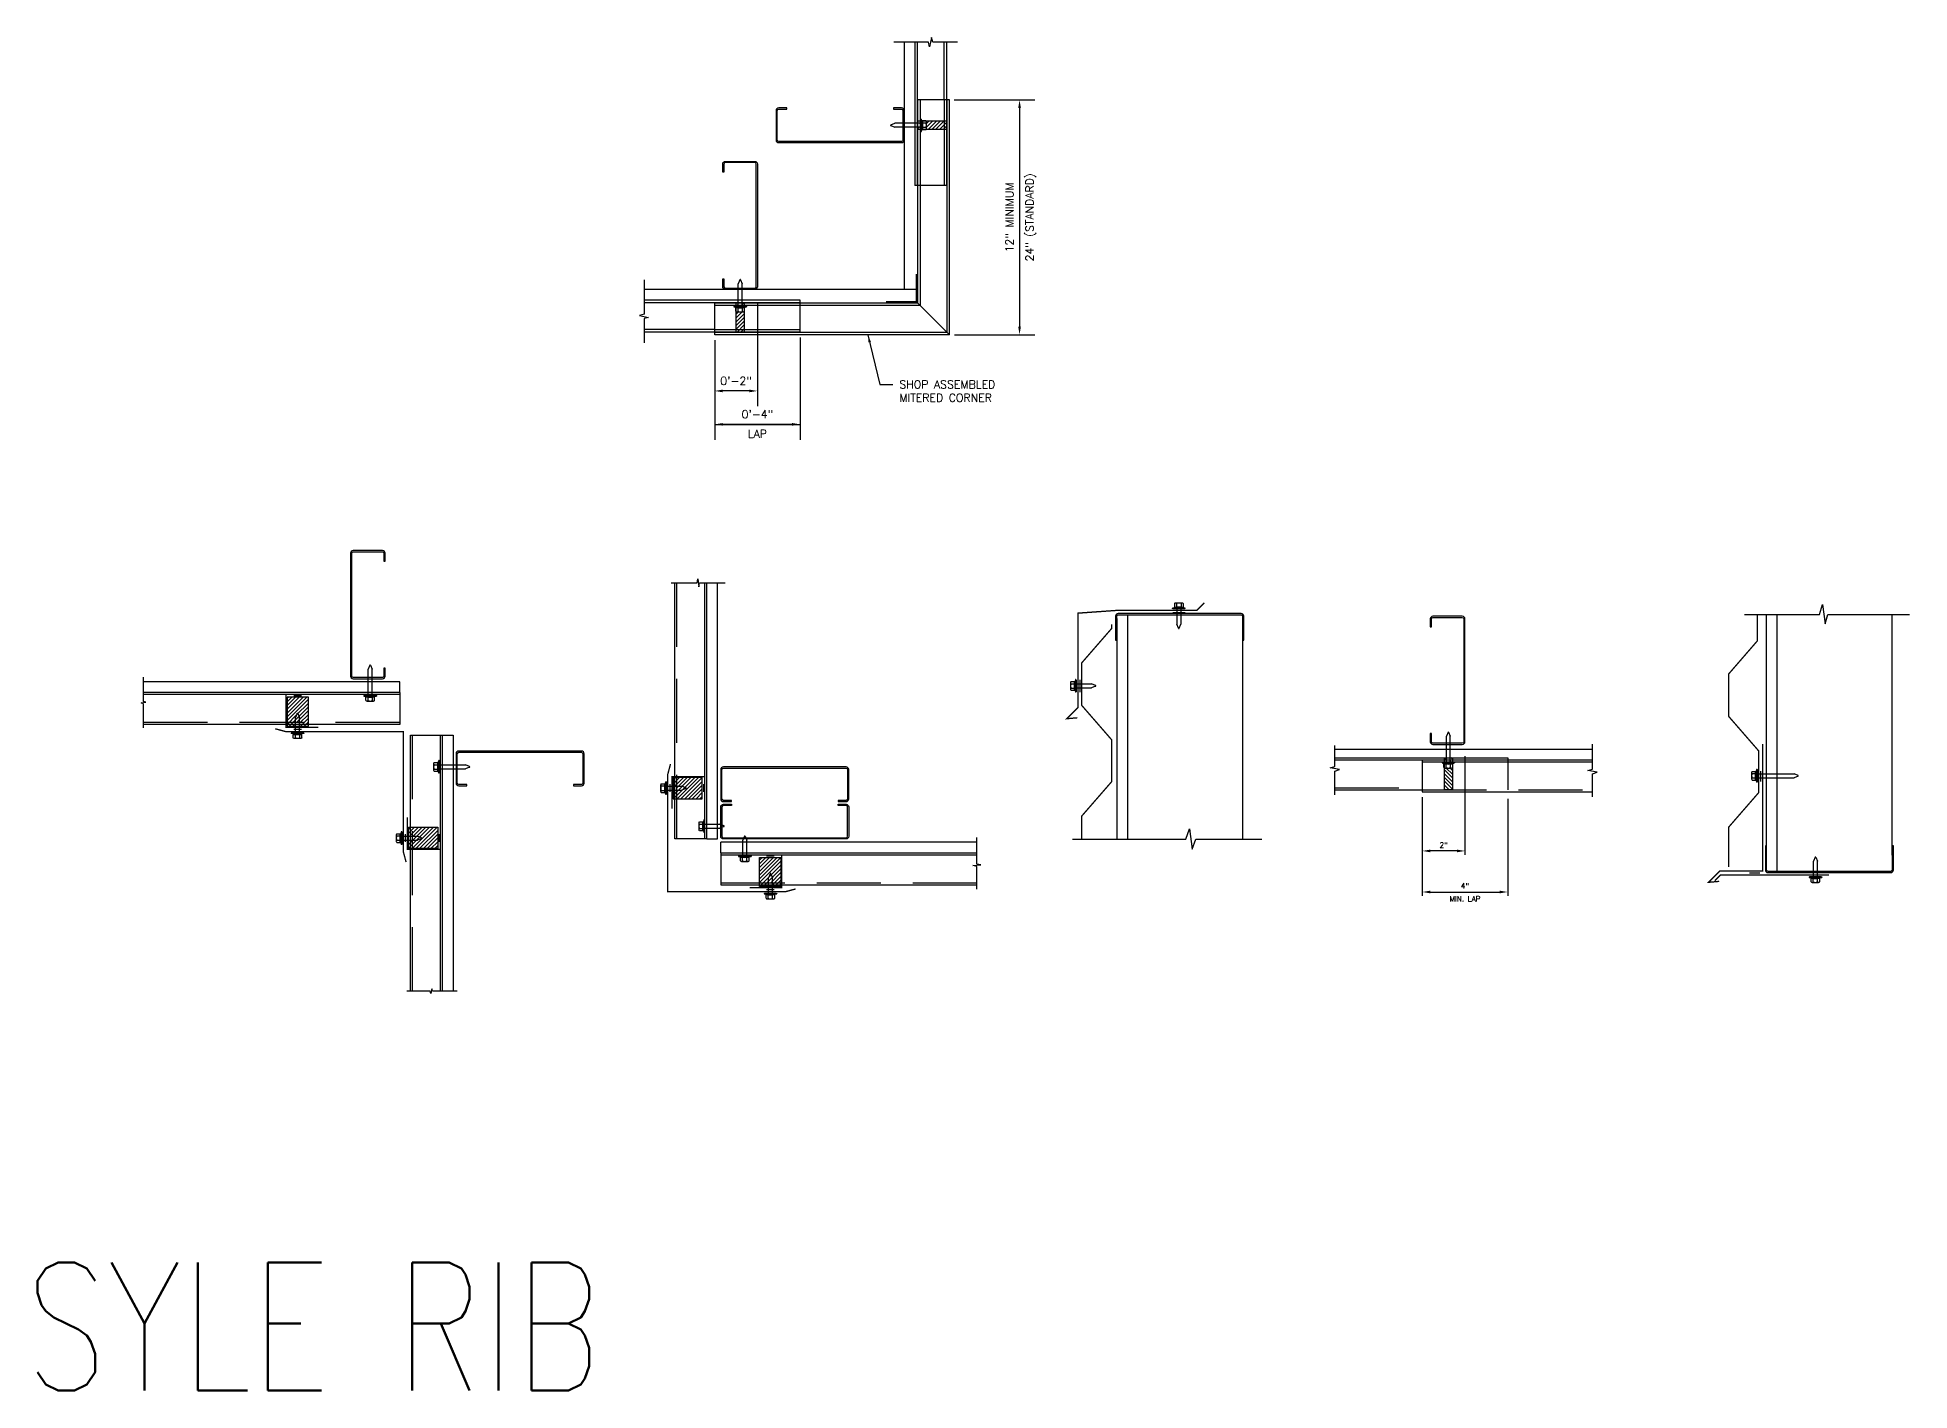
# Model space of a CAD drawing. Header units: inches. Extents: x 0 to 10293, y 0 to 4182.
# Drawn here: x 10.4 to 98.1, y 4118.4 to 4181.8 of the extents above; entities that cross this region are included whole.
import ezdxf

# ---------------------------------------------------------------- set-up
doc = ezdxf.new("R2010")
doc.units = ezdxf.units.IN
doc.header["$LTSCALE"] = 48
doc.header["$MEASUREMENT"] = 0
for name, pattern in [('HIDDEN', [0.375, 0.25, -0.125]), ('HIDDEN2', [0.1875, 0.125, -0.0625]), ('SMHID', [0.09375, 0.0625, -0.03125])]:
    doc.linetypes.add(name, pattern=pattern)
doc.layers.add('FAST', color=1, linetype='Continuous')
doc.styles.add('Arch-Dim', font='romans.shx', dxfattribs={"width": 0.75})
doc.styles.add('LEROY', font='simplex.shx', dxfattribs={"height": 0.375})
doc.styles.add('SIMPLEX', font='SIMPLEX.SHX')
doc.dimstyles.get("Standard").update_dxf_attribs({"dimtxt": 0.18, "dimasz": 0.18, "dimexe": 0.18, "dimexo": 0.0625, "dimgap": 0.09, "dimtad": 0, "dimtih": 1, "dimtoh": 1, "dimdec": 4, "dimzin": 0, "dimdsep": 46, "dimtxsty": 'Standard', "dimcen": 0.09, "dimadec": 0, "dimazin": 0, "dimtfac": 1, "dimtdec": 4, "dimtofl": 0, "dimtmove": 0, "dimatfit": 3, "dimfxl": 0, "dimtolj": 1, "dimtzin": 0, "dimarcsym": 0})
pattern_1 = [(45, (23.68246, 4130.09419), (-0.08838835, 0.08838835), [])]
pattern_2 = [(45, (3.80694, 4132.16003), (-0.08838835, 0.08838835), [])]

# ---------------------------------------------------------------- blocks, each defined once
blk = doc.blocks.new('ABHW-8')
at = {"layer": 'FAST'}
for p, q in [((-0.275, 0.153), (-0.275, -0.153)), ((-0.246, 0.204), (-0.085, 0.204)), ((-0.246, 0.102), (-0.085, 0.102)), ((-0.246, -0.102), (-0.085, -0.102)), ((-0.246, -0.205), (-0.085, -0.205))]:
    blk.add_line(p, q, dxfattribs=at)
at = {"layer": 'FAST', "linetype": 'Continuous'}
for p, q in [((-0.085, -0.205), (-0.085, 0.204)), ((-0.037, 0.295), (-0.037, -0.295)), ((-0.016, 0.295), (-0.037, 0.295)), ((-0.016, 0.295), (-0.016, -0.295)), ((0, 0.276), (-0.016, 0.276)), ((0, 0.276), (0, -0.276)), ((-0.016, -0.295), (-0.037, -0.295)), ((0, -0.276), (-0.016, -0.276))]:
    blk.add_line(p, q, dxfattribs=at)
at = {"layer": 'FAST', "linetype": 'HIDDEN2'}
for p, q in [((0, 0.092), (0.718, 0.092)), ((0.905, 0.015), (0.718, 0.092)), ((0, -0.093), (0.718, -0.093)), ((0.905, -0.015), (0.718, -0.093))]:
    blk.add_line(p, q, dxfattribs=at)
at = {"layer": 'FAST'}
for centre, radius, start, end in [((-0.214, 0.153), 0.0604, 122.1802, 237.8198), ((-0.075, 0), 0.199, 149.12741, 210.87259), ((0.847, 0), 0.931, 161.51217, 198.48783), ((-0.214, -0.153), 0.0604, 122.1802, 237.8198)]:
    blk.add_arc(centre, radius, start, end, dxfattribs=at)
at = {"layer": 'FAST', "linetype": 'HIDDEN2'}
blk.add_arc((0.899, 0), 0.016, 292.5, 67.5, dxfattribs=at)
blk = doc.blocks.new('ABHW-16')
at = {"layer": 'FAST'}
for p, q in [((-0.275, 0.153), (-0.275, -0.153)), ((-0.246, 0.204), (-0.085, 0.204)), ((-0.246, 0.102), (-0.085, 0.102)), ((-0.246, -0.102), (-0.085, -0.102)), ((-0.246, -0.205), (-0.085, -0.205))]:
    blk.add_line(p, q, dxfattribs=at)
at = {"layer": 'FAST', "linetype": 'Continuous'}
for p, q in [((-0.085, -0.205), (-0.085, 0.204)), ((-0.037, 0.295), (-0.037, -0.295)), ((-0.016, 0.295), (-0.037, 0.295)), ((-0.016, 0.295), (-0.016, -0.295)), ((0, 0.276), (-0.016, 0.276)), ((0, 0.276), (0, -0.276)), ((-0.016, -0.295), (-0.037, -0.295)), ((0, -0.276), (-0.016, -0.276))]:
    blk.add_line(p, q, dxfattribs=at)
at = {"layer": 'FAST', "linetype": 'HIDDEN2'}
for p, q in [((0, 0.092), (1.718, 0.092)), ((1.905, 0.015), (1.718, 0.092)), ((0, -0.093), (1.718, -0.093)), ((1.905, -0.015), (1.718, -0.093))]:
    blk.add_line(p, q, dxfattribs=at)
at = {"layer": 'FAST'}
for centre, radius, start, end in [((-0.214, 0.153), 0.0604, 122.1802, 237.8198), ((-0.075, 0), 0.199, 149.12741, 210.87259), ((0.847, 0), 0.931, 161.51217, 198.48783), ((-0.214, -0.153), 0.0604, 122.1802, 237.8198)]:
    blk.add_arc(centre, radius, start, end, dxfattribs=at)
at = {"layer": 'FAST', "linetype": 'HIDDEN2'}
blk.add_arc((1.899, 0), 0.016, 292.5, 67.5, dxfattribs=at)
blk = doc.blocks.new('ABHW-12')
at = {"layer": 'FAST'}
for p, q in [((-0.275, 0.153), (-0.275, -0.153)), ((-0.246, 0.204), (-0.085, 0.204)), ((-0.246, 0.102), (-0.085, 0.102)), ((-0.246, -0.102), (-0.085, -0.102)), ((-0.246, -0.205), (-0.085, -0.205))]:
    blk.add_line(p, q, dxfattribs=at)
at = {"layer": 'FAST', "linetype": 'Continuous'}
for p, q in [((-0.085, -0.205), (-0.085, 0.204)), ((-0.037, 0.295), (-0.037, -0.295)), ((-0.016, 0.295), (-0.037, 0.295)), ((-0.016, 0.295), (-0.016, -0.295)), ((0, 0.276), (-0.016, 0.276)), ((0, 0.276), (0, -0.276)), ((-0.016, -0.295), (-0.037, -0.295)), ((0, -0.276), (-0.016, -0.276))]:
    blk.add_line(p, q, dxfattribs=at)
at = {"layer": 'FAST', "linetype": 'HIDDEN2'}
for p, q in [((0, 0.092), (1.218, 0.092)), ((1.405, 0.015), (1.218, 0.092)), ((0, -0.093), (1.218, -0.093)), ((1.405, -0.015), (1.218, -0.093))]:
    blk.add_line(p, q, dxfattribs=at)
at = {"layer": 'FAST'}
for centre, radius, start, end in [((-0.214, 0.153), 0.0604, 122.1802, 237.8198), ((-0.075, 0), 0.199, 149.12741, 210.87259), ((0.847, 0), 0.931, 161.51217, 198.48783), ((-0.214, -0.153), 0.0604, 122.1802, 237.8198)]:
    blk.add_arc(centre, radius, start, end, dxfattribs=at)
at = {"layer": 'FAST', "linetype": 'HIDDEN2'}
blk.add_arc((1.399, 0), 0.016, 292.5, 67.5, dxfattribs=at)

msp = doc.modelspace()

# ---------------------------------------------------------------- hatches: boundary and pattern name
h = msp.add_hatch()
h.set_pattern_fill('ANSI31', color=256, angle=90, style=0)
h.set_pattern_definition([(225, (103.42153, 4302.97037), (-0.08838835, 0.08838835), [])])
h.paths.add_polyline_path([(52.06714, 4177.46331, 0.14706905), (52.07716, 4177.49662), (52.07716, 4177.80337, 0.15543865), (52.06603, 4177.83831), (52.90007, 4177.83831), (52.90007, 4177.46331)])
h.paths.add_polyline_path([(52.90007, 4177.83831), (53.02507, 4177.83831), (53.02507, 4177.46331), (52.90007, 4177.46331)])
h.paths.add_polyline_path([(51.65007, 4177.74246), (51.65007, 4177.83831), (51.77507, 4177.83831), (51.77507, 4177.74246)])
h.paths.add_polyline_path([(51.77507, 4177.55746), (51.77507, 4177.46331), (51.65007, 4177.46331), (51.65007, 4177.55746)])
h.paths.add_polyline_path([(51.80247, 4177.46331), (51.77507, 4177.46331), (51.77507, 4177.55746), (51.80247, 4177.55746)])
h.paths.add_polyline_path([(51.80247, 4177.74246), (51.77507, 4177.74246), (51.77507, 4177.83831), (51.80247, 4177.83831)])
h = msp.add_hatch()
h.set_pattern_fill('ANSI31', color=256, angle=90, style=0)
h.set_pattern_definition([(225, (103.42153, 4302.97037), (-0.08838835, 0.08838835), [])])
h.paths.add_polyline_path([(52.06714, 4177.46331, 0.14706905), (52.07716, 4177.49662), (52.07716, 4177.80337, 0.15543865), (52.06603, 4177.83831), (52.90007, 4177.83831), (52.90007, 4177.46331)])
h.paths.add_polyline_path([(52.90007, 4177.83831), (53.02507, 4177.83831), (53.02507, 4177.46331), (52.90007, 4177.46331)])
h.paths.add_polyline_path([(51.65007, 4177.74246), (51.65007, 4177.83831), (51.77507, 4177.83831), (51.77507, 4177.74246)])
h.paths.add_polyline_path([(51.77507, 4177.55746), (51.77507, 4177.46331), (51.65007, 4177.46331), (51.65007, 4177.55746)])
h.paths.add_polyline_path([(51.80247, 4177.46331), (51.77507, 4177.46331), (51.77507, 4177.55746), (51.80247, 4177.55746)])
h.paths.add_polyline_path([(51.80247, 4177.74246), (51.77507, 4177.74246), (51.77507, 4177.83831), (51.80247, 4177.83831)])
h = msp.add_hatch()
h.set_pattern_fill('ANSI31', color=256, style=0)
h.set_pattern_definition([(45, (-81.97149, 4117.56604), (-0.08838835, 0.08838835), [])])
h.paths.add_polyline_path([(43.53556, 4168.92042, -0.14706905), (43.50225, 4168.91041), (43.1955, 4168.91041, -0.15543865), (43.16056, 4168.92154), (43.16056, 4168.0875), (43.53556, 4168.0875)])
h.paths.add_polyline_path([(43.16056, 4168.0875), (43.16056, 4167.9625), (43.53556, 4167.9625), (43.53556, 4168.0875)])
h.paths.add_polyline_path([(43.25641, 4169.3375), (43.16056, 4169.3375), (43.16056, 4169.2125), (43.25641, 4169.2125)])
h.paths.add_polyline_path([(43.44141, 4169.2125), (43.53556, 4169.2125), (43.53556, 4169.3375), (43.44141, 4169.3375)])
h.paths.add_polyline_path([(43.53556, 4169.18509), (43.53556, 4169.2125), (43.44141, 4169.2125), (43.44141, 4169.18509)])
h.paths.add_polyline_path([(43.25641, 4169.18509), (43.25641, 4169.2125), (43.16056, 4169.2125), (43.16056, 4169.18509)])
h = msp.add_hatch()
h.set_pattern_fill('ANSI31', color=256, style=0)
h.set_pattern_definition([(45, (-81.97149, 4117.56604), (-0.08838835, 0.08838835), [])])
h.paths.add_polyline_path([(43.53556, 4168.92042, -0.14706905), (43.50225, 4168.91041), (43.1955, 4168.91041, -0.15543865), (43.16056, 4168.92154), (43.16056, 4168.0875), (43.53556, 4168.0875)])
h.paths.add_polyline_path([(43.16056, 4168.0875), (43.16056, 4167.9625), (43.53556, 4167.9625), (43.53556, 4168.0875)])
h.paths.add_polyline_path([(43.25641, 4169.3375), (43.16056, 4169.3375), (43.16056, 4169.2125), (43.25641, 4169.2125)])
h.paths.add_polyline_path([(43.44141, 4169.2125), (43.53556, 4169.2125), (43.53556, 4169.3375), (43.44141, 4169.3375)])
h.paths.add_polyline_path([(43.53556, 4169.18509), (43.53556, 4169.2125), (43.44141, 4169.2125), (43.44141, 4169.18509)])
h.paths.add_polyline_path([(43.25641, 4169.18509), (43.25641, 4169.2125), (43.16056, 4169.2125), (43.16056, 4169.18509)])
h = msp.add_hatch()
h.set_pattern_fill('ANSI31', color=256, style=0)
h.set_pattern_definition(pattern_2)
h.paths.add_polyline_path([(22.5135, 4149.50049), (22.5135, 4149.58423), (22.11933, 4149.58423), (22.11933, 4149.50049)])
h.paths.add_polyline_path([(22.6985, 4149.58423), (22.6985, 4149.50049), (23.11933, 4149.50049), (23.11933, 4149.58423)])
h.paths.add_polyline_path([(22.6985, 4149.67798), (22.6985, 4149.58423), (23.11933, 4149.58423), (23.11933, 4149.67798)])
h.paths.add_polyline_path([(22.5135, 4149.58423), (22.5135, 4149.67798), (22.11933, 4149.67798), (22.11933, 4149.58423)])
h.paths.add_polyline_path([(23.11933, 4149.67798), (23.11933, 4150.86548), (22.11933, 4150.86548), (22.11933, 4149.67798), (22.5135, 4149.67798), (22.5135, 4149.91451), (22.59091, 4150.10128, -0.02877301), (22.59161, 4150.10298), (22.5135, 4149.91451), (22.5135, 4149.67798)])
h = msp.add_hatch()
h.set_pattern_fill('ANSI31', color=256, style=0)
h.set_pattern_definition([(135, (97.524, 4129.44582), (0.08838835, 0.08838835), [])])
h.paths.add_polyline_path([(76.61466, 4148.02758), (76.71007, 4148.02758), (76.71007, 4147.93383), (76.61466, 4147.93383)])
h.paths.add_polyline_path([(76.61466, 4147.93383), (76.71007, 4147.93383), (76.71007, 4147.84008), (76.61466, 4147.84008)])
h.paths.add_polyline_path([(76.33507, 4148.02758), (76.42966, 4148.02758), (76.42966, 4147.93383), (76.33507, 4147.93383)])
h.paths.add_polyline_path([(76.33507, 4147.93383), (76.42966, 4147.93383), (76.42966, 4147.84008), (76.33507, 4147.84008)])
h.paths.add_polyline_path([(76.33507, 4147.55097, 0.14930231), (76.36882, 4147.54066), (76.67557, 4147.54066, 0.1531644), (76.71007, 4147.55148), (76.71007, 4146.52758), (76.33507, 4146.52758)])
h = msp.add_hatch()
h.set_pattern_fill('ANSI31', color=256, style=0)
h.set_pattern_definition(pattern_1)
h.paths.add_polyline_path([(40.28742, 4146.50758), (40.20369, 4146.50758), (40.20369, 4146.09503), (40.28742, 4146.09503)])
h.paths.add_polyline_path([(40.38117, 4146.50758), (40.28742, 4146.50758), (40.28742, 4146.09503), (40.38117, 4146.09503)])
h.paths.add_polyline_path([(40.61092, 4146.50758), (40.38117, 4146.50758), (40.38117, 4146.09503), (41.56867, 4146.09503), (41.56867, 4147.09503), (40.38117, 4147.09503), (40.38117, 4146.50758), (40.61092, 4146.50758), (40.79938, 4146.58569, -0.02877301), (40.79768, 4146.58499)])
h.paths.add_polyline_path([(40.38117, 4147.09503), (40.28742, 4147.09503), (40.28742, 4146.69258), (40.38117, 4146.69258)])
h.paths.add_polyline_path([(40.28742, 4147.09503), (40.20369, 4147.09503), (40.20369, 4146.69258), (40.28742, 4146.69258)])
h = msp.add_hatch()
h.set_pattern_fill('ANSI31', color=256, style=0)
h.set_pattern_definition(pattern_2)
h.paths.add_polyline_path([(27.80665, 4144.35346), (27.89039, 4144.35346), (27.89039, 4144.77429), (27.80665, 4144.77429)])
h.paths.add_polyline_path([(27.89039, 4144.35346), (27.98414, 4144.35346), (27.98414, 4144.77429), (27.89039, 4144.77429)])
h.paths.add_polyline_path([(27.98414, 4144.16846), (28.22068, 4144.16846), (28.40914, 4144.24657, -0.02877301), (28.40744, 4144.24586), (28.22068, 4144.16846), (27.98414, 4144.16846), (27.98414, 4143.77429), (29.17164, 4143.77429), (29.17164, 4144.77429), (27.98414, 4144.77429)])
h.paths.add_polyline_path([(27.98414, 4144.16846), (27.89039, 4144.16846), (27.89039, 4143.77429), (27.98414, 4143.77429)])
h.paths.add_polyline_path([(27.80665, 4143.77429), (27.89039, 4143.77429), (27.89039, 4144.16846), (27.80665, 4144.16846)])
h = msp.add_hatch()
h.set_pattern_fill('ANSI31', color=256, style=0)
h.set_pattern_definition(pattern_1)
h.paths.add_polyline_path([(44.66758, 4141.99188), (44.66758, 4142.07562), (44.24675, 4142.07562), (44.24675, 4141.99188)])
h.paths.add_polyline_path([(45.24675, 4141.99188), (45.24675, 4142.07562), (44.85258, 4142.07562), (44.85258, 4141.99188)])
h.paths.add_polyline_path([(45.24675, 4142.07562), (45.24675, 4142.16937), (44.85258, 4142.16937), (44.85258, 4142.07562)])
h.paths.add_polyline_path([(44.66758, 4142.07562), (44.66758, 4142.16937), (44.24675, 4142.16937), (44.24675, 4142.07562)])
h.paths.add_polyline_path([(44.85258, 4142.16937), (44.85258, 4142.40591), (44.77447, 4142.59437, -0.02877301), (44.77518, 4142.59267), (44.85258, 4142.40591), (44.85258, 4142.16937), (45.24675, 4142.16937), (45.24675, 4143.35687), (44.24675, 4143.35687), (44.24675, 4142.16937)])

# ---------------------------------------------------------------- linework, layer by layer
for p, q in [((51.02507, 4181.54715), (51.02507, 4169.9625)), ((51.52507, 4181.54715), (51.52507, 4174.8375)), ((51.65007, 4174.8375), (51.65007, 4181.54715)), ((53.02507, 4174.8375), (53.02507, 4181.54715)), ((51.65007, 4178.8375), (51.65007, 4169.3375)), ((53.15007, 4178.8375), (51.65007, 4178.8375)), ((51.77507, 4178.8375), (51.77507, 4169.2125)), ((53.15007, 4167.8375), (53.15007, 4178.8375)), ((53.36235, 4178.8375), (57.153, 4178.8375)), ((56.433, 4178.4623), (56.433, 4168.2127)), ((51.59528, 4169.9625), (38.83782, 4169.9625)), ((46.15007, 4169.4625), (38.83782, 4169.4625)), ((46.15007, 4169.4625), (38.83782, 4169.4625)), ((42.15007, 4169.3375), (38.84279, 4169.3375)), ((46.15007, 4169.3375), (38.84279, 4169.3375)), ((42.15007, 4169.3375), (51.65007, 4169.3375)), ((42.15007, 4167.8375), (42.15007, 4169.3375)), ((51.77507, 4169.2125), (42.15007, 4169.2125)), ((44.15007, 4169.35844), (44.15007, 4164.48631)), ((51.65007, 4169.3375), (53.15007, 4167.8375)), ((46.15007, 4167.9625), (38.83782, 4167.9625)), ((53.15007, 4167.8375), (42.15007, 4167.8375)), ((42.15007, 4167.5875), (42.15007, 4162.92138)), ((46.15007, 4167.7125), (46.15007, 4162.92138)), ((53.38087, 4167.8375), (57.153, 4167.8375)), ((42.15007, 4165.99299), (42.15007, 4164.48631)), ((43.79007, 4165.20631), (42.51007, 4165.20631)), ((43.77487, 4165.20631), (42.52527, 4165.20631)), ((42.15007, 4163.64138), (46.15007, 4163.64138)), ((45.77487, 4163.64138), (42.52527, 4163.64138)), ((40.28742, 4144.21961), (40.28742, 4156.21961)), ((41.69367, 4144.21961), (41.69367, 4156.21961)), ((41.78742, 4144.21961), (41.78742, 4156.21961)), ((42.28742, 4144.21961), (42.28742, 4156.21961)), ((15.39039, 4150.66282), (15.39039, 4151.80562)), ((27.39039, 4151.58423), (15.39039, 4151.58423)), ((27.39039, 4151.08423), (27.39039, 4151.58423)), ((15.28101, 4150.59252), (15.4992, 4150.6347)), ((15.39039, 4150.55737), (15.28101, 4150.59252)), ((15.4992, 4150.6347), (15.39039, 4150.66282)), ((15.39039, 4149.42824), (15.39039, 4150.55737)), ((27.39039, 4151.08423), (15.39181, 4151.08423)), ((27.39039, 4150.99048), (15.39181, 4150.99048)), ((27.39039, 4151.08423), (27.39039, 4149.58423)), ((27.39039, 4149.58423), (15.39181, 4149.58423)), ((27.89039, 4137.08738), (27.89039, 4149.08423)), ((27.89039, 4149.08423), (29.39039, 4149.08423)), ((29.29664, 4137.08738), (29.29664, 4149.08423)), ((29.39039, 4137.08738), (29.39039, 4149.08423)), ((29.39039, 4149.08423), (29.89039, 4149.08423)), ((29.89039, 4149.08423), (29.89039, 4137.08423)), ((71.20341, 4148.43383), (83.27545, 4148.43383)), ((71.20341, 4148.02758), (79.3026, 4148.02758)), ((71.20341, 4147.93383), (79.3026, 4147.93383)), ((75.3026, 4147.93383), (75.3026, 4146.43383)), ((75.3026, 4147.93383), (75.59444, 4147.93383)), ((75.59444, 4147.93383), (83.27545, 4147.93383)), ((77.3026, 4148.09419), (77.3026, 4143.47899)), ((75.3026, 4147.84008), (83.27545, 4147.84008)), ((71.20341, 4146.52758), (75.3026, 4146.52758)), ((75.3026, 4146.43383), (83.27545, 4146.43383)), ((75.3026, 4146.17058), (75.3026, 4141.5559)), ((79.3026, 4146.09773), (79.3026, 4141.5559)), ((41.78742, 4144.21961), (40.28742, 4144.21961)), ((41.78742, 4144.21961), (42.28742, 4144.21961)), ((42.43141, 4143.57562), (42.43141, 4144.07562)), ((42.43141, 4143.57562), (54.43141, 4143.57562)), ((42.43141, 4143.57562), (42.43141, 4142.07562)), ((76.9276, 4143.65867), (75.6776, 4143.65867)), ((42.43141, 4143.48187), (54.43141, 4143.48187)), ((42.43141, 4142.07562), (54.43141, 4142.07562)), ((75.6776, 4141.73558), (78.9276, 4141.73558)), ((28.8233, 4137.08423), (27.73209, 4137.08423)), ((28.85142, 4136.97541), (28.8233, 4137.08423)), ((28.8936, 4137.1936), (28.85142, 4136.97541)), ((28.92875, 4137.08423), (28.8936, 4137.1936)), ((30.09052, 4137.08423), (28.92875, 4137.08423))]:
    msp.add_line(p, q)
at = {"linetype": 'HIDDEN'}
for p, q in [((52.90007, 4178.8375), (52.90007, 4181.54715)), ((53.02507, 4178.8375), (53.02507, 4167.9625)), ((42.15007, 4168.0875), (38.83782, 4168.0875)), ((42.15007, 4167.9625), (53.02507, 4167.9625))]:
    msp.add_line(p, q, dxfattribs=at)
at = {"linetype": 'HIDDEN2'}
for p, q in [((52.90007, 4178.8375), (52.90007, 4174.8375)), ((52.90007, 4178.8375), (52.90007, 4174.8375)), ((53.02507, 4174.8375), (51.52507, 4174.8375)), ((46.15007, 4167.9625), (46.15007, 4169.4625)), ((46.15007, 4167.9625), (46.15007, 4169.4625)), ((42.15007, 4168.0875), (46.15007, 4168.0875)), ((42.15007, 4168.0875), (46.15007, 4168.0875))]:
    msp.add_line(p, q, dxfattribs=at)
at = {"linetype": 'SMHID'}
for p, q in [((40.38117, 4144.21961), (40.38117, 4156.21961)), ((27.39039, 4149.67798), (15.39181, 4149.67798)), ((27.98414, 4137.08738), (27.98414, 4149.08423)), ((79.3026, 4148.02758), (79.3026, 4146.52758)), ((71.20341, 4146.62133), (75.3026, 4146.62133)), ((75.3026, 4146.52758), (83.27545, 4146.52758)), ((42.43141, 4142.16937), (54.43141, 4142.16937))]:
    msp.add_line(p, q, dxfattribs=at)
at = {"linetype": 'Continuous'}
for p, q in [((60.98985, 4154.54707), (60.98985, 4144.21828)), ((61.48985, 4154.72353), (61.48985, 4144.21828)), ((66.87665, 4154.54707), (66.87665, 4144.21828)), ((91.43108, 4142.88109), (91.43108, 4154.7305)), ((91.93108, 4142.7027), (91.93108, 4154.7305)), ((97.31788, 4143.45641), (97.31788, 4154.7305))]:
    msp.add_line(p, q, dxfattribs=at)
for points in [[(53.52507, 4181.54715), (52.37078, 4181.54715), (52.30048, 4181.7659), (52.21612, 4181.32952), (52.15988, 4181.54715), (50.54155, 4181.54715)], [(53.02507, 4177.83831), (51.65007, 4177.83831), (51.65007, 4177.46331), (53.02507, 4177.46331), (53.02507, 4177.83831)], [(53.02507, 4177.83831), (51.65007, 4177.83831), (51.65007, 4177.46331), (53.02507, 4177.46331), (53.02507, 4177.83831)], [(38.83782, 4170.41662), (38.83782, 4168.80821), (38.61906, 4168.73791), (39.05544, 4168.65354), (38.83782, 4168.5973), (38.83782, 4167.4625)], [(43.16056, 4167.9625), (43.16056, 4169.3375), (43.53556, 4169.3375), (43.53556, 4167.9625), (43.16056, 4167.9625)], [(43.16056, 4167.9625), (43.16056, 4169.3375), (43.53556, 4169.3375), (43.53556, 4167.9625), (43.16056, 4167.9625)], [(40.11383, 4156.21961), (41.33172, 4156.21961), (41.36531, 4156.40937), (41.4037, 4156.03492), (41.44153, 4156.21961), (42.63283, 4156.21961)], [(90.40464, 4154.7305), (93.90385, 4154.7305), (94.04787, 4155.20256), (94.18228, 4154.29084), (94.29749, 4154.7305), (98.13094, 4154.7305)], [(22.11933, 4149.50049), (23.11933, 4149.50049), (23.11933, 4150.86548), (22.11933, 4150.86548), (22.11933, 4149.50049)], [(71.20341, 4146.28316), (71.20341, 4147.4014), (71.42216, 4147.4717), (70.98578, 4147.55607), (71.20341, 4147.61231), (71.20341, 4148.59274)], [(83.27683, 4146.18941), (83.27683, 4147.27354), (83.49559, 4147.34384), (83.05921, 4147.42821), (83.27683, 4147.48445), (83.27683, 4148.66098)], [(40.20369, 4147.09503), (40.20369, 4146.09503), (41.56867, 4146.09503), (41.56867, 4147.09503), (40.20369, 4147.09503)], [(27.80665, 4143.77429), (27.80665, 4144.77429), (29.17164, 4144.77429), (29.17164, 4143.77429), (27.80665, 4143.77429)], [(58.92116, 4144.21828), (64.2309, 4144.21828), (64.38815, 4144.69478), (64.52489, 4143.738), (64.69581, 4144.21828), (67.78157, 4144.21828)], [(54.43141, 4144.07562), (42.43141, 4144.07562)], [(54.43141, 4141.87335), (54.43141, 4142.93718), (54.24166, 4142.97077), (54.6161, 4143.00916), (54.43141, 4143.047), (54.43141, 4144.291)], [(45.24675, 4141.99188), (44.24675, 4141.99188), (44.24675, 4143.35687), (45.24675, 4143.35687), (45.24675, 4141.99188)]]:
    msp.add_lwpolyline(points)
for points in [[(50.52507, 4178.4059), (50.90007, 4178.4059, -0.41421356), (50.96847, 4178.3375), (50.96847, 4176.9625, -0.41421356), (50.90007, 4176.8941), (45.15007, 4176.8941, -0.41421356), (45.08167, 4176.9625), (45.08167, 4178.3375, -0.41421356), (45.15007, 4178.4059), (45.52507, 4178.4059), (45.52507, 4178.4625), (45.15007, 4178.4625, 0.41421356), (45.02507, 4178.3375), (45.02507, 4176.9625, 0.41421356), (45.15007, 4176.8375), (50.90007, 4176.8375, 0.41421356), (51.02507, 4176.9625), (51.02507, 4178.3375, 0.41421356), (50.90007, 4178.4625), (50.52507, 4178.4625)], [(42.58167, 4170.4625), (42.58167, 4170.0875, 0.41421356), (42.65007, 4170.0191), (44.02507, 4170.0191, 0.41421356), (44.09347, 4170.0875), (44.09347, 4175.8375, 0.41421356), (44.02507, 4175.9059), (42.65007, 4175.9059, 0.41421356), (42.58167, 4175.8375), (42.58167, 4175.4625), (42.52507, 4175.4625), (42.52507, 4175.8375, -0.41421356), (42.65007, 4175.9625), (44.02507, 4175.9625, -0.41421356), (44.15007, 4175.8375), (44.15007, 4170.0875, -0.41421356), (44.02507, 4169.9625), (42.65007, 4169.9625, -0.41421356), (42.52507, 4170.0875), (42.52507, 4170.4625)], [(26.65318, 4152.22822), (26.65318, 4151.85322, -0.41421356), (26.58478, 4151.78482), (25.20978, 4151.78482, -0.41421356), (25.14138, 4151.85322), (25.14138, 4157.60322, -0.41421356), (25.20978, 4157.67162), (26.58478, 4157.67162, -0.41421356), (26.65318, 4157.60322), (26.65318, 4157.22822), (26.70978, 4157.22822), (26.70978, 4157.60322, 0.41421356), (26.58478, 4157.72822), (25.20978, 4157.72822, 0.41421356), (25.08478, 4157.60322), (25.08478, 4151.85322, 0.41421356), (25.20978, 4151.72822), (26.58478, 4151.72822, 0.41421356), (26.70978, 4151.85322), (26.70978, 4152.22822)], [(60.98985, 4153.53013), (60.98985, 4154.65513, -0.41421356), (61.05825, 4154.72353), (66.80825, 4154.72353, -0.41421356), (66.87665, 4154.65513), (66.87665, 4153.53013), (66.93325, 4153.53013), (66.93325, 4154.65513, 0.41421356), (66.80825, 4154.78013), (61.05825, 4154.78013, 0.41421356), (60.93325, 4154.65513), (60.93325, 4153.53013)], [(75.7342, 4154.1529), (75.7342, 4154.5279, -0.41421356), (75.8026, 4154.5963), (77.1776, 4154.5963, -0.41421356), (77.246, 4154.5279), (77.246, 4148.7779, -0.41421356), (77.1776, 4148.7095), (75.8026, 4148.7095, -0.41421356), (75.7342, 4148.7779), (75.7342, 4149.1529), (75.6776, 4149.1529), (75.6776, 4148.7779, 0.41421356), (75.8026, 4148.6529), (77.1776, 4148.6529, 0.41421356), (77.3026, 4148.7779), (77.3026, 4154.5279, 0.41421356), (77.1776, 4154.6529), (75.8026, 4154.6529, 0.41421356), (75.6776, 4154.5279), (75.6776, 4154.1529)], [(30.53438, 4146.77074), (30.15938, 4146.77074, -0.41421356), (30.09098, 4146.83914), (30.09098, 4148.21414, -0.41421356), (30.15938, 4148.28254), (35.90938, 4148.28254, -0.41421356), (35.97778, 4148.21414), (35.97778, 4146.83914, -0.41421356), (35.90938, 4146.77074), (35.53438, 4146.77074), (35.53438, 4146.71414), (35.90938, 4146.71414, 0.41421356), (36.03438, 4146.83914), (36.03438, 4148.21414, 0.41421356), (35.90938, 4148.33914), (30.15938, 4148.33914, 0.41421356), (30.03438, 4148.21414), (30.03438, 4146.83914, 0.41421356), (30.15938, 4146.71414), (30.53438, 4146.71414)], [(42.93141, 4146.02621), (42.55641, 4146.02621, -0.41421356), (42.48801, 4146.09461), (42.48801, 4147.46961, -0.41421356), (42.55641, 4147.53801), (48.30641, 4147.53801, -0.41421356), (48.37481, 4147.46961), (48.37481, 4146.09461, -0.41421356), (48.30641, 4146.02621), (47.93141, 4146.02621), (47.93141, 4145.96961), (48.30641, 4145.96961, 0.41421356), (48.43141, 4146.09461), (48.43141, 4147.46961, 0.41421356), (48.30641, 4147.59461), (42.55641, 4147.59461, 0.41421356), (42.43141, 4147.46961), (42.43141, 4146.09461, 0.41421356), (42.55641, 4145.96961), (42.93141, 4145.96961)], [(42.93141, 4145.78801), (42.55641, 4145.78801, 0.41421356), (42.48801, 4145.71961), (42.48801, 4144.34461, 0.41421356), (42.55641, 4144.27621), (48.30641, 4144.27621, 0.41421356), (48.37481, 4144.34461), (48.37481, 4145.71961, 0.41421356), (48.30641, 4145.78801), (47.93141, 4145.78801), (47.93141, 4145.84461), (48.30641, 4145.84461, -0.41421356), (48.43141, 4145.71961), (48.43141, 4144.34461, -0.41421356), (48.30641, 4144.21961), (42.55641, 4144.21961, -0.41421356), (42.43141, 4144.34461), (42.43141, 4145.71961, -0.41421356), (42.55641, 4145.84461), (42.93141, 4145.84461)], [(97.31788, 4143.8961), (97.31788, 4142.7711, -0.41421356), (97.24948, 4142.7027), (91.49948, 4142.7027, -0.41421356), (91.43108, 4142.7711), (91.43108, 4143.8961), (91.37448, 4143.8961), (91.37448, 4142.7711, 0.41421356), (91.49948, 4142.6461), (97.24948, 4142.6461, 0.41421356), (97.37448, 4142.7711), (97.37448, 4143.8961)]]:
    msp.add_lwpolyline(points, format="xyb", close=True)
at = {"const_width": 0.0625}
for points in [[(50.18107, 4169.39348), (51.59528, 4169.39348), (51.59528, 4170.68269)], [(50.18107, 4169.39348), (51.59528, 4169.39348), (51.59528, 4170.68269)], [(59.35037, 4144.21828), (59.35037, 4145.29705), (60.75037, 4146.90757), (60.75037, 4148.8627), (59.35037, 4150.47322), (59.35037, 4152.47322), (60.75037, 4154.08373), (60.75037, 4154.28013)], [(64.19437, 4154.82403), (63.60592, 4154.82403)], [(90.9999, 4154.7305), (90.9999, 4153.49907), (89.66173, 4151.95595), (89.66173, 4149.95595), (91.06173, 4148.34543), (91.06173, 4146.3903), (89.66173, 4144.77978), (89.66173, 4142.90765)], [(59.25986, 4151.68446), (59.25986, 4151.09601)], [(22.07179, 4150.99048), (22.07179, 4149.44812), (23.57179, 4149.44812)], [(22.79738, 4150.93044), (22.42238, 4150.93044)], [(21.56131, 4149.38155), (22.04427, 4149.25214), (27.56111, 4149.25214), (27.56111, 4143.62155), (27.69051, 4143.13858)], [(22.79738, 4149.35338), (22.42238, 4149.35338)], [(91.24352, 4148.66575), (91.24352, 4142.72015), (89.24352, 4142.72015), (88.71319, 4142.18982), (89.21129, 4142.23339)], [(45.94004, 4141.87741), (45.45707, 4141.748), (39.95062, 4141.748), (39.95062, 4147.248), (40.08003, 4147.73096)], [(41.69367, 4147.14256), (40.15132, 4147.14256), (40.15132, 4145.64256)], [(91.14976, 4147.40745), (91.14976, 4146.90745)], [(40.04979, 4146.79146), (40.04979, 4146.41646)], [(41.63087, 4146.79146), (41.63087, 4146.41646)], [(29.29664, 4143.72675), (27.75429, 4143.72675), (27.75429, 4145.22675)], [(27.65955, 4144.45233), (27.65955, 4144.07733)], [(29.2347, 4144.45233), (29.2347, 4144.07733)], [(45.29429, 4143.48187), (45.29429, 4141.93952), (43.79429, 4141.93952)], [(44.56871, 4143.41836), (44.94371, 4143.41836)], [(91.12832, 4142.62473), (90.62832, 4142.62473)], [(44.56871, 4141.84477), (44.94371, 4141.84477)], [(89.01051, 4142.26483), (89.27228, 4142.5263), (94.3594, 4142.5263)]]:
    msp.add_lwpolyline(points, dxfattribs=at)
msp.add_lwpolyline([(59.14017, 4149.89605, 0.0625, 0.0625, 0), (58.64207, 4149.85247, 0.0625, 0.0625, 0), (59.1724, 4150.3828, 0.0625, 0.0625, 0), (59.1724, 4154.79795, 0.0625, 0.0625, 0), (61.01764, 4154.92954, 0.0625, 0.0625, 0), (64.7338, 4154.92954, 0.0625, 0.0625, 0), (65.08736, 4155.28309, 0, 0, 0)], format="xyseb")
msp.add_lwpolyline([(76.33507, 4146.52758), (76.33507, 4148.02758), (76.71007, 4148.02758), (76.71007, 4146.52758)], close=True)
for points in [[(56.37046, 4178.4623), (56.49553, 4178.4623), (56.433, 4178.8375)], [(56.37046, 4168.2127), (56.49553, 4168.2127), (56.433, 4167.8375)], [(42.52527, 4165.26884), (42.52527, 4165.14378), (42.15007, 4165.20631)], [(43.77487, 4165.26884), (43.77487, 4165.14378), (44.15007, 4165.20631)], [(42.52527, 4163.70392), (42.52527, 4163.57885), (42.15007, 4163.64138)], [(45.77487, 4163.70392), (45.77487, 4163.57885), (46.15007, 4163.64138)], [(75.6776, 4143.72117), (75.6776, 4143.59617), (75.3026, 4143.65867)], [(76.9276, 4143.72117), (76.9276, 4143.59617), (77.3026, 4143.65867)], [(75.6776, 4141.79808), (75.6776, 4141.67308), (75.3026, 4141.73558)], [(78.9276, 4141.79808), (78.9276, 4141.67308), (79.3026, 4141.73558)]]:
    msp.add_solid(points)
at = {"layer": 'FAST', "linetype": 'HIDDEN2'}
for p, q in [((43.3341, 4170.40988), (43.25641, 4170.2223)), ((43.25641, 4169.18509), (43.25641, 4170.2223)), ((43.36366, 4170.40988), (43.44141, 4170.22229)), ((43.44141, 4169.18509), (43.44141, 4170.22229)), ((25.99684, 4152.35647), (25.91916, 4152.16889)), ((26.02641, 4152.35647), (26.10416, 4152.16888)), ((25.91916, 4150.9511), (25.91916, 4152.16889)), ((26.10416, 4150.9511), (26.10416, 4152.16888)), ((76.50741, 4149.22072), (76.42972, 4149.03314)), ((76.42972, 4147.81535), (76.42972, 4149.03314)), ((76.53697, 4149.22072), (76.61472, 4149.03313)), ((76.61472, 4147.81535), (76.61472, 4149.03313)), ((29.25706, 4147.68927), (30.47486, 4147.68927)), ((29.25706, 4147.50427), (30.47485, 4147.50427)), ((30.66243, 4147.58202), (30.47485, 4147.50427)), ((30.66243, 4147.61159), (30.47486, 4147.68927))]:
    msp.add_line(p, q, dxfattribs=at)
at = {"layer": 'FAST', "linetype": 'Continuous'}
for p, q in [((43.0536, 4169.16891), (43.64422, 4169.16891)), ((43.0536, 4169.16891), (43.0536, 4169.14847)), ((43.0536, 4169.14847), (43.64422, 4169.14847)), ((43.07272, 4169.18509), (43.62504, 4169.18509)), ((43.07272, 4169.18509), (43.07272, 4169.16891)), ((43.55338, 4169.10041), (43.14438, 4169.10041)), ((43.62504, 4169.18509), (43.62504, 4169.16891)), ((43.64422, 4169.16891), (43.64422, 4169.14847)), ((25.71634, 4150.93491), (26.30697, 4150.93491)), ((25.71634, 4150.93491), (25.71634, 4150.91447)), ((25.71634, 4150.91447), (26.30697, 4150.91447)), ((25.73547, 4150.9511), (26.28778, 4150.9511)), ((25.73547, 4150.9511), (25.73547, 4150.93491)), ((26.21612, 4150.86641), (25.80712, 4150.86641)), ((26.28778, 4150.9511), (26.28778, 4150.93491)), ((26.30697, 4150.93491), (26.30697, 4150.91447)), ((29.22043, 4147.89209), (29.22043, 4147.30146)), ((29.24087, 4147.89209), (29.22043, 4147.89209)), ((29.24087, 4147.89209), (29.24087, 4147.30146)), ((29.17237, 4147.3923), (29.17237, 4147.8013)), ((29.24087, 4147.30146), (29.22043, 4147.30146)), ((29.25706, 4147.87296), (29.24087, 4147.87296)), ((29.25706, 4147.32065), (29.24087, 4147.32065)), ((29.25706, 4147.87296), (29.25706, 4147.32065)), ((76.22691, 4147.79916), (76.81754, 4147.79916)), ((76.22691, 4147.79916), (76.22691, 4147.77872)), ((76.22691, 4147.77872), (76.81754, 4147.77872)), ((76.24604, 4147.81535), (76.79835, 4147.81535)), ((76.24604, 4147.81535), (76.24604, 4147.79916)), ((76.72669, 4147.73066), (76.31769, 4147.73066)), ((76.79835, 4147.81535), (76.79835, 4147.79916)), ((76.81754, 4147.79916), (76.81754, 4147.77872))]:
    msp.add_line(p, q, dxfattribs=at)
at = {"layer": 'FAST'}
for p, q in [((43.14438, 4168.93864), (43.14438, 4169.10041)), ((43.24663, 4168.93864), (43.24663, 4169.10041)), ((43.45113, 4168.93864), (43.45113, 4169.10041)), ((43.55338, 4168.93864), (43.55338, 4169.10041)), ((43.1955, 4168.91041), (43.50225, 4168.91041)), ((25.80712, 4150.70464), (25.80712, 4150.86641)), ((25.85825, 4150.67641), (26.165, 4150.67641)), ((25.90937, 4150.70464), (25.90937, 4150.86641)), ((26.11387, 4150.70464), (26.11387, 4150.86641)), ((26.21612, 4150.70464), (26.21612, 4150.86641)), ((28.98237, 4147.75018), (28.98237, 4147.44343)), ((29.01061, 4147.8013), (29.17237, 4147.8013)), ((29.01061, 4147.69905), (29.17237, 4147.69905)), ((29.01061, 4147.49455), (29.17237, 4147.49455)), ((29.01061, 4147.3923), (29.17237, 4147.3923)), ((76.31769, 4147.56889), (76.31769, 4147.73066)), ((76.36882, 4147.54066), (76.67557, 4147.54066)), ((76.41994, 4147.56889), (76.41994, 4147.73066)), ((76.62444, 4147.56889), (76.62444, 4147.73066)), ((76.72669, 4147.56889), (76.72669, 4147.73066))]:
    msp.add_line(p, q, dxfattribs=at)
at = {"layer": 'FAST', "linetype": 'HIDDEN2'}
for centre, start, end in [((43.3489, 4170.40378), 22.5, 157.5), ((26.01164, 4152.35038), 22.5, 157.5), ((76.52221, 4149.21463), 22.5, 157.5), ((30.65634, 4147.59679), 292.5, 67.5)]:
    msp.add_arc(centre, 0.016, start, end, dxfattribs=at)
at = {"layer": 'FAST'}
for centre, radius, start, end in [((43.34891, 4170.03169), 0.93128, 251.5121699, 288.4878301), ((43.1955, 4168.97081), 0.0604, 212.1802017, 327.8197983), ((43.34888, 4169.10967), 0.19927, 239.1274087, 300.8725913), ((43.50225, 4168.97081), 0.0604, 212.1802017, 327.8197983), ((26.01166, 4151.79769), 0.93128, 251.5121699, 288.4878301), ((25.85825, 4150.73681), 0.0604, 212.1802017, 327.8197983), ((26.01162, 4150.87568), 0.19927, 239.1274087, 300.8725913), ((26.165, 4150.73681), 0.0604, 212.1802017, 327.8197983), ((30.10365, 4147.59677), 0.93128, 161.5121699, 198.4878301), ((29.04278, 4147.75018), 0.0604, 122.1802017, 237.8197983), ((29.18164, 4147.5968), 0.19927, 149.1274087, 210.8725913), ((29.04278, 4147.44343), 0.0604, 122.1802017, 237.8197983), ((76.52222, 4148.66194), 0.93128, 251.5121699, 288.4878301), ((76.36882, 4147.60106), 0.0604, 212.1802017, 327.8197983), ((76.52219, 4147.73993), 0.19927, 239.1274087, 300.8725913), ((76.67557, 4147.60106), 0.0604, 212.1802017, 327.8197983)]:
    msp.add_arc(centre, radius, start, end, dxfattribs=at)

# ---------------------------------------------------------------- block references
for name, p, rotation in [('ABHW-12', (51.80247, 4177.65), 180), ('ABHW-12', (51.80247, 4177.65), 180), ('ABHW-8', (63.89512, 4154.99653), 270), ('ABHW-8', (43.56066, 4143.44229), 90), ('ABHW-8', (93.71839, 4142.4559), 90), ('ABHW-8', (44.76005, 4141.68812), 90)]:
    msp.add_blockref(name, p, dxfattribs=dict(rotation=rotation))
for name, p in [('ABHW-8', (59.09159, 4151.38847)), ('ABHW-16', (91.00232, 4147.18224)), ('ABHW-8', (39.89313, 4146.60011)), ('ABHW-8', (27.50289, 4144.26099)), ('ABHW-8', (41.67606, 4144.81672))]:
    msp.add_blockref(name, p)
at = {"xscale": -1, "rotation": 270}
msp.add_blockref('ABHW-8', (22.60603, 4149.19673), dxfattribs=at)

# ---------------------------------------------------------------- texts
at = {"style": 'LEROY'}
msp.add_text('SHOP ASSEMBLED', height=0.375, dxfattribs=at).set_placement((50.79905, 4165.32446))
at = {"char_height": 0.375, "attachment_point": 5, "rotation": 90, "style": 'SIMPLEX'}
for s, insert in [('\\A1;24" (STANDARD)', (56.96871, 4173.3375)), ('\\A1;12" MINIMUM', (55.95978, 4173.3375))]:
    msp.add_mtext(s, dxfattribs=dict(at, insert=insert))
at = {"attachment_point": 5}
for s, insert, char_height, style in [('\\A1;0\'-2"', (43.15007, 4165.67953), 0.375, 'SIMPLEX'), ('\\A1;0\'-4"', (44.15007, 4164.1146), 0.375, 'SIMPLEX'), ('\\A1;LAP', (44.15007, 4163.20388), 0.375, 'SIMPLEX'), ('\\A1;2"', (76.3026, 4143.93557), 0.25, 'LEROY'), ('\\A1;4"', (77.3026, 4142.02174), 0.25, 'LEROY'), ('MIN. LAP', (77.3026, 4141.41597), 0.25, 'LEROY')]:
    msp.add_mtext(s, dxfattribs=dict(at, insert=insert, char_height=char_height, style=style))
at = {"insert": (50.79905, 4165.69946), "char_height": 0.375, "width": 6.7096262, "attachment_point": 1, "style": 'LEROY'}
msp.add_mtext('SHOP ASSEMBLED MITERED CORNER', dxfattribs=at)
at = {"layer": 'Defpoints', "style": 'Arch-Dim', "width": 0.75}
msp.add_text('SYLE RIB', height=6, dxfattribs=at).set_placement((9.84079, 4118.38192))

# ---------------------------------------------------------------- leaders
msp.add_leader([(49.33037, 4167.8375), (49.88463, 4165.51452), (50.48984, 4165.51452)], dimstyle='Standard', override={"dimscale": 2, "dimtad": 1, "dimtih": 0, "dimtoh": 0, "dimdec": 5, "dimzin": 3, "dimtxsty": 'LEROY', "dimaunit": 1, "dimtdec": 5, "dimtofl": 1, "dimtzin": 3})
msp.add_leader([(49.33037, 4167.8375), (49.88463, 4165.51452), (50.48984, 4165.51452)], dimstyle='Standard', override={"dimscale": 2, "dimtad": 1, "dimtih": 0, "dimtoh": 0, "dimdec": 5, "dimzin": 3, "dimtxsty": 'LEROY', "dimaunit": 1, "dimtdec": 5, "dimtofl": 1, "dimtzin": 3})

doc.saveas('drawing.dxf')
